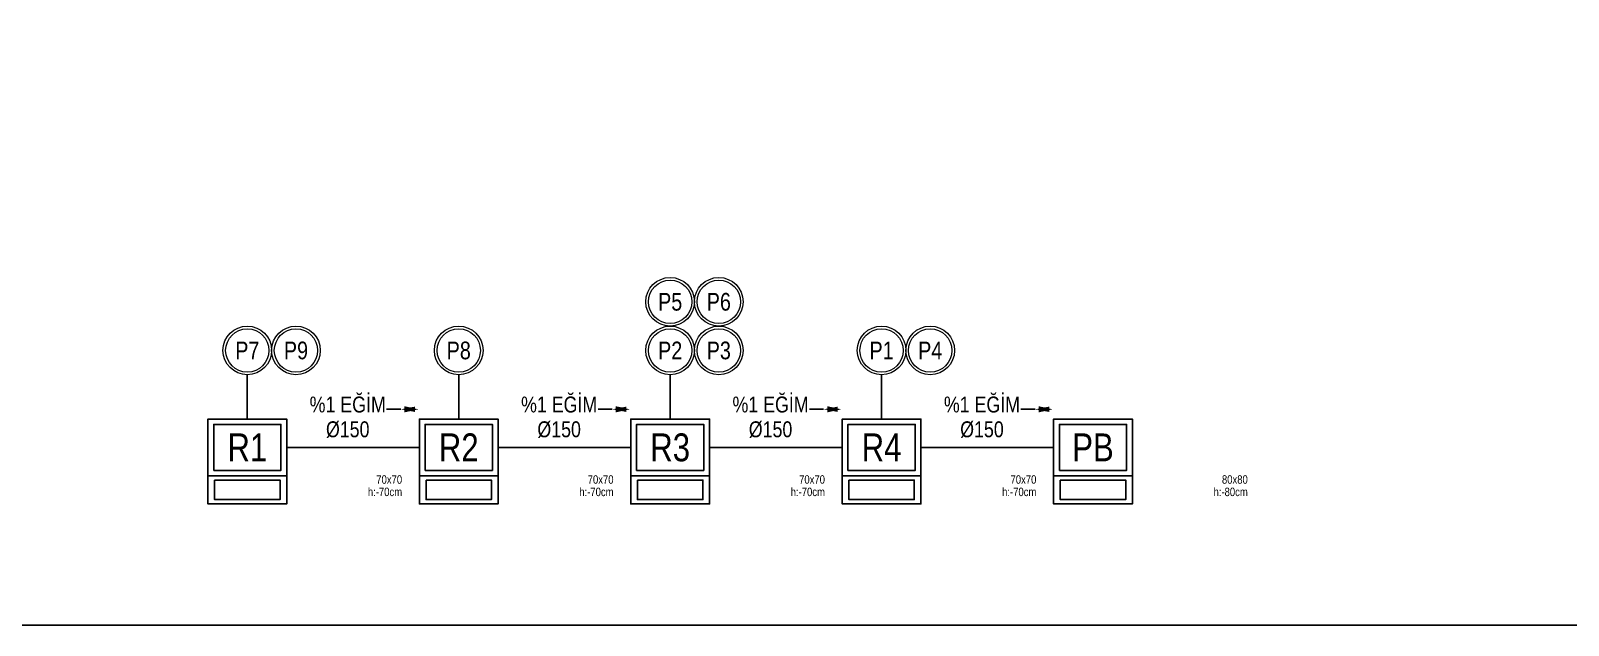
# Model space of a CAD drawing. Header units: centimetres. Extents: x 247352 to 270197, y -444050 to -441150.
# Drawn here: x 263412 to 265150, y -444050 to -443378 of the extents above; entities that cross this region are included whole.
import ezdxf
from ezdxf.enums import TextEntityAlignment as Align

# ---------------------------------------------------------------- set-up
doc = ezdxf.new("R2010")
doc.units = ezdxf.units.CM
for name, color, linetype in [('ROTAS-PAFTA', 144, 'Continuous'), ('ROTAS-SEMBOL-KILAVUZ', 9, 'Continuous'), ('ROTAS-SIHHI-PIS-SU', 6, 'Continuous'), ('ROTAS-SIHHI-SEMBOL', 5, 'Continuous')]:
    doc.layers.add(name, color=color, linetype=linetype)
for name, color, linetype, lineweight in [('ROTAS-SIHHI-KOLON-NO', 6, 'Continuous', 18), ('ROTAS-SIHHI-PIS-SU-CAP', 211, 'Continuous', 18), ('ROTAS-SIHHI-ROGAR', 5, 'Continuous', 25), ('ROTAS-SIHHI-ROGAR-YAZI', 9, 'Continuous', 9)]:
    doc.layers.add(name, color=color, linetype=linetype, lineweight=lineweight)
doc.styles.add('ROTAS-YAZI', font='arial.ttf')

# ---------------------------------------------------------------- blocks, each defined once
blk = doc.blocks.new('ROTAS-SEMA-ROGAR')
at = {"color": 5}
blk.add_lwpolyline([(-44.5, -32), (44.5, -32), (44.5, 32), (-44.5, 32)], close=True, dxfattribs=at)
at = {"color": 2}
blk.add_lwpolyline([(-38, -26), (38, -26), (38, 26), (-38, 26)], close=True, dxfattribs=at)
at = {"color": 8}
blk.add_lwpolyline([(-44.5, -32), (-44.5, -64), (44.5, -64), (44.5, -32)], dxfattribs=at)
blk.add_lwpolyline([(-37, -37), (37, -37), (37, -59), (-37, -59)], close=True, dxfattribs=at)
at = {"color": 5, "style": 'ROTAS-YAZI', "width": 0.8}
blk.add_attdef('NO', text='', height=31.5, dxfattribs=at).set_placement((0, 0), align=Align.MIDDLE_CENTER)
blk = doc.blocks.new('ROTAS-SEMA-EGIM-OKU')
for points in [[(-10, 0), (6, 3), (6, -3)], [(10, 0), (-6, 3.5), (-6, -3.5)]]:
    blk.add_hatch(color=2).paths.add_polyline_path(points)
at = {"color": 2}
blk.add_lwpolyline([(-26, 0), (-10, 0)], dxfattribs=at)
blk = doc.blocks.new('ROTAS-SEMA-KOLON-NO')
at = {"color": 6}
blk.add_circle((0, 0), 27.5, dxfattribs=at)
at = {"color": 8}
blk.add_circle((0, 0), 24.5, dxfattribs=at)
at = {"color": 6, "style": 'ROTAS-YAZI', "width": 0.8}
blk.add_attdef('NO', text='', height=20, dxfattribs=at).set_placement((0, 0), align=Align.MIDDLE_CENTER)

msp = doc.modelspace()

# ---------------------------------------------------------------- linework, layer by layer
at = {"layer": 'ROTAS-PAFTA'}
msp.add_lwpolyline([(260714, -444050), (268132, -444050), (268132, -441150), (260714, -441150), (260714, -444050)], dxfattribs=at)
at = {"layer": 'ROTAS-SEMBOL-KILAVUZ'}
for p, q in [((263656.5, -443817), (263656.5, -443767)), ((263895.5, -443817), (263895.5, -443767)), ((264134.5, -443817), (264134.5, -443767)), ((264373.5, -443817), (264373.5, -443767))]:
    msp.add_line(p, q, dxfattribs=at)
at = {"layer": 'ROTAS-SIHHI-PIS-SU', "linetype": 'Continuous'}
for p, q in [((263701, -443849), (263851, -443849)), ((263940, -443849), (264090, -443849)), ((264179, -443849), (264329, -443849)), ((264418, -443849), (264568, -443849))]:
    msp.add_line(p, q, dxfattribs=at)

# ---------------------------------------------------------------- block references
at = {"layer": 'ROTAS-SIHHI-KOLON-NO'}
for p, values in [((264134.5, -443684.5), {'NO': 'P5'}), ((264189.5, -443684.5), {'NO': 'P6'}), ((263656.5, -443739.5), {'NO': 'P7'}), ((263711.5, -443739.5), {'NO': 'P9'}), ((263895.5, -443739.5), {'NO': 'P8'}), ((264134.5, -443739.5), {'NO': 'P2'}), ((264189.5, -443739.5), {'NO': 'P3'}), ((264373.5, -443739.5), {'NO': 'P1'}), ((264428.5, -443739.5), {'NO': 'P4'})]:
    msp.add_blockref('ROTAS-SEMA-KOLON-NO', p, dxfattribs=at).add_auto_attribs(values)
at = {"layer": 'ROTAS-SIHHI-ROGAR'}
for p, values in [((263656.5, -443849), {'NO': 'R1'}), ((263895.5, -443849), {'NO': 'R2'}), ((264134.5, -443849), {'NO': 'R3'}), ((264373.5, -443849), {'NO': 'R4'}), ((264612.5, -443849), {'NO': 'PB'})]:
    msp.add_blockref('ROTAS-SEMA-ROGAR', p, dxfattribs=at).add_auto_attribs(values)
at = {"layer": 'ROTAS-SIHHI-SEMBOL'}
for p in [(263840, -443806), (264079, -443806), (264318, -443806), (264557, -443806)]:
    msp.add_blockref('ROTAS-SEMA-EGIM-OKU', p, dxfattribs=at)

# ---------------------------------------------------------------- texts
at = {"layer": 'ROTAS-SIHHI-PIS-SU-CAP', "color": 2, "style": 'ROTAS-YAZI', "width": 0.8}
for s, p in [('%1 EĞİM', (263770, -443815)), ('%1 EĞİM', (264009, -443815)), ('%1 EĞİM', (264248, -443815)), ('%1 EĞİM', (264487, -443815)), ('Ø150', (263770, -443843)), ('Ø150', (264009, -443843)), ('Ø150', (264248, -443843)), ('Ø150', (264487, -443843))]:
    msp.add_text(s, height=18, dxfattribs=at).set_placement(p, align=Align.BOTTOM_CENTER)
at = {"layer": 'ROTAS-SIHHI-ROGAR-YAZI', "color": 9, "style": 'ROTAS-YAZI', "width": 0.8}
for s, p in [('70x70', (263831.5, -443893)), ('70x70', (264070.5, -443893)), ('70x70', (264309.5, -443893)), ('70x70', (264548.5, -443893)), ('80x80', (264787.5, -443893)), ('h:-70cm', (263831.5, -443907)), ('h:-70cm', (264070.5, -443907)), ('h:-70cm', (264309.5, -443907)), ('h:-70cm', (264548.5, -443907)), ('h:-80cm', (264787.5, -443907))]:
    msp.add_text(s, height=9.6, dxfattribs=at).set_placement(p, align=Align.BOTTOM_RIGHT)

doc.saveas('drawing.dxf')
